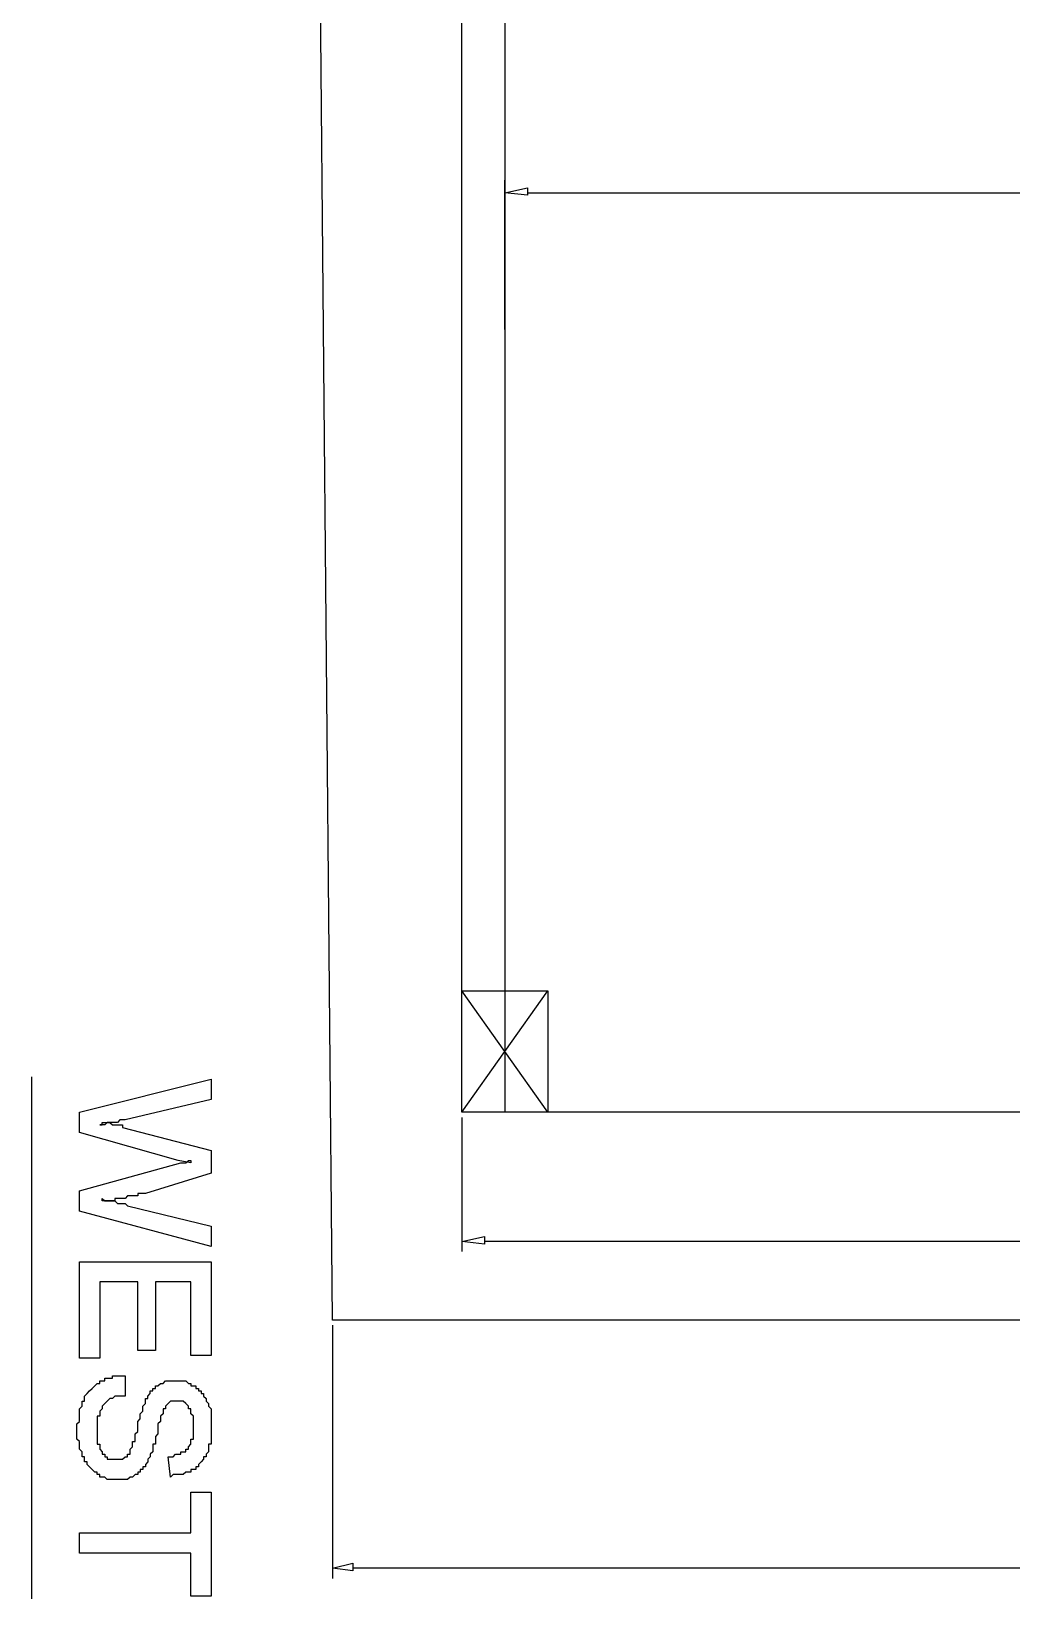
# Model space of a CAD drawing. Header units: inches. Extents: x -628 to 1537, y -1730 to 336.
# Drawn here: x 8.3 to 110.9, y -686.2 to -522.3 of the extents above; entities that cross this region are included whole.
import ezdxf

# ---------------------------------------------------------------- set-up
doc = ezdxf.new("R2010")
doc.units = ezdxf.units.IN
doc.layers.get('0').update_dxf_attribs({"linetype": 'CONTINUOUS'})

msp = doc.modelspace()

# ---------------------------------------------------------------- linework, layer by layer
at = {"color": 6}
for p, q in [((39.86, -657.05), (32.18, 180.11)), ((8.35, -631.62), (8.35, -686.18)), ((13.38, -635.33), (27.15, -631.88)), ((27.15, -631.88), (27.15, -634)), ((27.15, -634), (18.15, -636.12)), ((13.38, -637.45), (13.38, -635.33)), ((23.71, -640.36), (13.38, -637.45)), ((15.77, -636.65), (15.5, -636.65)), ((15.5, -636.65), (15.77, -636.65)), ((15.77, -636.65), (15.77, -636.39)), ((15.77, -636.39), (15.77, -636.39)), ((15.77, -636.39), (16.03, -636.39)), ((16.03, -636.65), (15.77, -636.65)), ((15.77, -636.65), (15.77, -636.65)), ((15.77, -636.65), (15.77, -636.65)), ((16.29, -636.39), (16.03, -636.65)), ((16.03, -636.39), (16.29, -636.39)), ((16.56, -636.39), (16.29, -636.39)), ((16.29, -636.39), (16.29, -636.39)), ((16.29, -636.39), (16.56, -636.39)), ((16.82, -636.39), (16.56, -636.39)), ((16.56, -636.39), (16.56, -636.39)), ((16.56, -636.39), (16.82, -636.65)), ((17.09, -636.39), (16.82, -636.39)), ((16.82, -636.65), (17.09, -636.65)), ((17.35, -636.39), (17.09, -636.39)), ((17.09, -636.65), (17.09, -636.65)), ((17.09, -636.65), (17.35, -636.65)), ((17.61, -636.12), (17.35, -636.39)), ((17.35, -636.65), (17.35, -636.65)), ((17.35, -636.65), (17.61, -636.65)), ((17.88, -636.12), (17.61, -636.12)), ((17.61, -636.12), (17.61, -636.12)), ((17.61, -636.65), (17.88, -636.65)), ((18.15, -636.12), (17.88, -636.12)), ((17.88, -636.65), (17.88, -636.92)), ((17.88, -636.92), (17.88, -636.92)), ((17.88, -636.92), (27.15, -639.31)), ((13.38, -643.54), (23.97, -640.62)), ((25.04, -640.62), (23.71, -640.36)), ((23.97, -640.62), (24.23, -640.62)), ((24.23, -640.62), (24.5, -640.62)), ((24.5, -640.62), (24.77, -640.36)), ((24.77, -640.36), (24.77, -640.36)), ((24.77, -640.36), (25.04, -640.36)), ((25.04, -640.36), (25.04, -640.36)), ((25.04, -640.36), (25.04, -640.62)), ((27.15, -639.31), (27.15, -641.69)), ((27.15, -641.69), (20.27, -643.81)), ((13.38, -645.66), (13.38, -643.54)), ((19.73, -643.81), (19.47, -643.81)), ((19.47, -643.81), (19.47, -644.07)), ((20, -643.81), (19.73, -643.81)), ((20.27, -643.81), (20, -643.81)), ((15.77, -644.6), (15.77, -644.33)), ((15.77, -644.33), (15.77, -644.33)), ((15.77, -644.33), (16.03, -644.6)), ((16.03, -644.6), (15.77, -644.6)), ((15.77, -644.6), (15.77, -644.6)), ((16.29, -644.6), (16.03, -644.6)), ((16.03, -644.6), (16.03, -644.6)), ((16.03, -644.6), (16.03, -644.6)), ((16.03, -644.6), (16.29, -644.6)), ((16.56, -644.6), (16.29, -644.6)), ((16.29, -644.6), (16.29, -644.6)), ((16.29, -644.6), (16.56, -644.6)), ((16.82, -644.6), (16.56, -644.6)), ((16.56, -644.6), (16.56, -644.6)), ((16.56, -644.6), (16.82, -644.6)), ((17.09, -644.6), (16.82, -644.6)), ((16.82, -644.6), (16.82, -644.6)), ((16.82, -644.6), (17.09, -644.6)), ((17.35, -644.33), (17.09, -644.33)), ((17.09, -644.33), (17.09, -644.6)), ((17.09, -644.6), (17.35, -644.87)), ((17.61, -644.33), (17.35, -644.33)), ((17.35, -644.87), (17.61, -644.87)), ((17.88, -644.33), (17.61, -644.33)), ((17.61, -644.33), (17.61, -644.33)), ((17.61, -644.87), (17.61, -644.87)), ((17.61, -644.87), (17.88, -644.87)), ((18.15, -644.33), (17.88, -644.33)), ((17.88, -644.87), (18.15, -644.87)), ((18.41, -644.07), (18.15, -644.33)), ((18.15, -644.33), (18.15, -644.33)), ((18.15, -644.87), (18.41, -645.12)), ((18.67, -644.07), (18.41, -644.07)), ((18.41, -645.12), (27.15, -647.24)), ((18.94, -644.07), (18.67, -644.07)), ((19.21, -644.07), (18.94, -644.07)), ((18.94, -644.07), (18.94, -644.07)), ((19.47, -644.07), (19.21, -644.07)), ((27.15, -649.37), (13.38, -645.66)), ((27.15, -647.24), (27.15, -649.37)), ((13.38, -661.02), (13.38, -650.95)), ((13.38, -650.95), (27.15, -650.95)), ((27.15, -650.95), (27.15, -660.75)), ((19.47, -653.07), (15.5, -653.07)), ((15.5, -653.07), (15.5, -661.02)), ((19.47, -660.22), (19.47, -653.07)), ((25.04, -653.07), (21.33, -653.07)), ((21.33, -653.07), (21.33, -660.22)), ((25.04, -660.75), (25.04, -653.07)), ((403.23, -657.05), (39.86, -657.05)), ((21.33, -660.22), (19.47, -660.22)), ((15.5, -661.02), (13.38, -661.02)), ((27.15, -660.75), (25.04, -660.75)), ((14.97, -663.94), (15.23, -663.67)), ((15.23, -663.67), (15.23, -663.67)), ((15.23, -663.67), (15.5, -663.67)), ((15.5, -663.67), (15.5, -663.4)), ((15.5, -663.4), (15.77, -663.4)), ((15.77, -663.4), (16.03, -663.4)), ((16.03, -663.4), (16.03, -663.13)), ((16.03, -663.13), (16.29, -663.13)), ((16.29, -663.13), (16.29, -663.13)), ((16.29, -663.13), (16.56, -663.13)), ((16.56, -663.13), (16.82, -663.13)), ((16.82, -663.13), (16.82, -662.87)), ((16.82, -662.87), (17.09, -662.87)), ((17.09, -662.87), (17.35, -662.87)), ((17.35, -662.87), (17.61, -662.87)), ((17.61, -662.87), (17.61, -662.87)), ((17.61, -662.87), (17.88, -662.87)), ((17.88, -662.87), (18.15, -662.87)), ((18.15, -662.87), (18.15, -664.99)), ((21.59, -663.94), (21.85, -663.67)), ((21.85, -663.67), (22.12, -663.67)), ((22.12, -663.67), (22.39, -663.4)), ((22.12, -663.67), (22.12, -663.67)), ((22.39, -663.4), (22.39, -663.4)), ((22.39, -663.4), (22.65, -663.4)), ((22.65, -663.4), (22.91, -663.4)), ((22.91, -663.4), (23.18, -663.4)), ((23.18, -663.4), (23.18, -663.4)), ((23.18, -663.4), (23.44, -663.4)), ((23.44, -663.4), (23.71, -663.4)), ((23.71, -663.4), (23.71, -663.4)), ((23.71, -663.4), (23.97, -663.4)), ((23.97, -663.4), (24.23, -663.4)), ((24.23, -663.4), (24.23, -663.4)), ((24.23, -663.4), (24.5, -663.4)), ((24.5, -663.4), (24.77, -663.67)), ((24.77, -663.67), (24.77, -663.67)), ((24.77, -663.67), (25.04, -663.67)), ((25.04, -663.67), (25.04, -663.94)), ((13.91, -664.99), (14.17, -664.73)), ((13.91, -665.25), (13.91, -664.99)), ((13.91, -664.99), (13.91, -664.99)), ((13.91, -665.52), (13.91, -665.25)), ((14.17, -664.73), (14.44, -664.46)), ((14.17, -664.73), (14.17, -664.73)), ((14.44, -664.46), (14.71, -664.19)), ((14.44, -664.46), (14.44, -664.46)), ((14.44, -664.46), (14.44, -664.46)), ((14.71, -664.19), (14.97, -663.94)), ((14.71, -664.19), (14.71, -664.19)), ((14.97, -663.94), (14.97, -663.94)), ((16.56, -665.25), (16.29, -665.52)), ((16.82, -665.25), (16.56, -665.25)), ((16.56, -665.25), (16.56, -665.25)), ((17.09, -664.99), (16.82, -665.25)), ((17.35, -664.99), (17.09, -664.99)), ((17.09, -664.99), (17.09, -664.99)), ((17.61, -664.99), (17.35, -664.99)), ((17.88, -664.99), (17.61, -664.99)), ((18.15, -664.99), (17.88, -664.99)), ((17.88, -664.99), (17.88, -664.99)), ((20.27, -665.52), (20.27, -665.25)), ((20.27, -665.25), (20.53, -665.25)), ((20.53, -664.99), (20.79, -664.73)), ((20.53, -665.25), (20.53, -664.99)), ((20.53, -664.99), (20.53, -664.99)), ((20.79, -664.73), (20.79, -664.46)), ((20.79, -664.46), (21.06, -664.46)), ((20.79, -664.73), (20.79, -664.73)), ((21.06, -664.46), (21.06, -664.19)), ((21.06, -664.19), (21.33, -664.19)), ((21.06, -664.46), (21.06, -664.46)), ((21.33, -664.19), (21.33, -663.94)), ((21.33, -663.94), (21.59, -663.94)), ((21.59, -663.94), (21.59, -663.94)), ((25.04, -663.94), (25.29, -663.94)), ((25.29, -663.94), (25.56, -663.94)), ((25.56, -663.94), (25.56, -664.19)), ((25.56, -664.19), (25.83, -664.19)), ((25.83, -664.19), (25.83, -664.46)), ((25.83, -664.46), (26.1, -664.46)), ((26.1, -664.46), (26.1, -664.73)), ((26.1, -664.73), (26.1, -664.73)), ((26.1, -664.73), (26.35, -664.73)), ((26.35, -664.73), (26.35, -664.99)), ((26.35, -664.99), (26.35, -664.99)), ((26.35, -664.99), (26.62, -665.25)), ((26.62, -665.25), (26.62, -665.25)), ((26.62, -665.25), (26.62, -665.52)), ((13.38, -666.32), (13.65, -666.05)), ((13.38, -666.58), (13.38, -666.32)), ((13.38, -666.32), (13.38, -666.32)), ((13.38, -666.84), (13.38, -666.58)), ((13.38, -667.11), (13.38, -666.84)), ((13.38, -666.84), (13.38, -666.84)), ((13.65, -665.79), (13.65, -665.52)), ((13.65, -665.52), (13.91, -665.52)), ((13.65, -666.05), (13.65, -665.79)), ((13.65, -665.79), (13.65, -665.79)), ((15.77, -666.32), (15.5, -666.58)), ((15.5, -666.58), (15.5, -666.58)), ((15.5, -666.58), (15.5, -666.84)), ((15.5, -666.84), (15.5, -667.11)), ((16.03, -665.79), (15.77, -666.05)), ((15.77, -666.05), (15.77, -666.05)), ((15.77, -666.05), (15.77, -666.32)), ((16.29, -665.52), (16.03, -665.79)), ((16.03, -665.79), (16.03, -665.79)), ((16.03, -665.79), (16.03, -665.79)), ((16.29, -665.52), (16.29, -665.52)), ((19.73, -666.84), (20, -666.58)), ((19.73, -667.11), (19.73, -666.84)), ((20, -666.05), (20.27, -665.79)), ((20, -666.32), (20, -666.05)), ((20, -666.58), (20, -666.32)), ((20, -666.32), (20, -666.32)), ((20.27, -665.79), (20.27, -665.52)), ((20.27, -665.79), (20.27, -665.79)), ((22.12, -666.84), (21.85, -667.11)), ((22.39, -666.32), (22.12, -666.32)), ((22.12, -666.32), (22.12, -666.32)), ((22.12, -666.32), (22.12, -666.58)), ((22.12, -666.58), (22.12, -666.84)), ((22.12, -666.84), (22.12, -666.84)), ((22.65, -665.79), (22.39, -666.05)), ((22.39, -666.05), (22.39, -666.05)), ((22.39, -666.05), (22.39, -666.05)), ((22.39, -666.05), (22.39, -666.32)), ((22.91, -665.52), (22.65, -665.79)), ((22.65, -665.79), (22.65, -665.79)), ((23.18, -665.52), (22.91, -665.52)), ((22.91, -665.52), (22.91, -665.52)), ((23.44, -665.52), (23.18, -665.52)), ((23.71, -665.52), (23.44, -665.52)), ((23.44, -665.52), (23.44, -665.52)), ((23.97, -665.52), (23.71, -665.52)), ((24.23, -665.52), (23.97, -665.52)), ((23.97, -665.52), (23.97, -665.52)), ((24.5, -665.79), (24.23, -665.52)), ((24.23, -665.52), (24.23, -665.52)), ((24.77, -666.05), (24.5, -665.79)), ((24.5, -665.79), (24.5, -665.79)), ((24.77, -666.32), (24.77, -666.05)), ((24.77, -666.05), (24.77, -666.05)), ((25.04, -666.32), (24.77, -666.32)), ((25.04, -666.58), (25.04, -666.32)), ((25.04, -666.84), (25.04, -666.58)), ((25.04, -666.58), (25.04, -666.58)), ((25.29, -667.11), (25.04, -666.84)), ((26.62, -665.52), (26.89, -665.79)), ((26.89, -665.79), (26.89, -665.79)), ((26.89, -665.79), (26.89, -666.05)), ((26.89, -666.05), (26.89, -666.05)), ((26.89, -666.05), (27.15, -666.32)), ((27.15, -666.32), (27.15, -666.58)), ((27.15, -666.58), (27.15, -666.84)), ((27.15, -666.84), (27.15, -666.84)), ((27.15, -666.84), (27.15, -667.11)), ((13.11, -667.9), (13.38, -667.64)), ((13.11, -668.17), (13.11, -667.9)), ((13.11, -667.9), (13.11, -667.9)), ((13.11, -668.44), (13.11, -668.17)), ((13.11, -668.7), (13.11, -668.44)), ((13.38, -667.37), (13.38, -667.11)), ((13.38, -667.64), (13.38, -667.37)), ((15.5, -667.11), (15.23, -667.11)), ((15.23, -667.11), (15.23, -667.37)), ((15.23, -667.37), (15.23, -667.64)), ((15.23, -667.64), (15.23, -667.64)), ((15.23, -667.64), (15.23, -667.9)), ((15.23, -667.9), (15.23, -668.17)), ((15.23, -668.17), (15.23, -668.17)), ((15.23, -668.17), (15.23, -668.44)), ((15.23, -668.44), (15.23, -668.7)), ((19.47, -667.64), (19.73, -667.37)), ((19.47, -667.9), (19.47, -667.64)), ((19.47, -668.17), (19.47, -667.9)), ((19.47, -667.9), (19.47, -667.9)), ((19.47, -668.44), (19.47, -668.17)), ((19.47, -668.7), (19.47, -668.44)), ((19.73, -667.37), (19.73, -667.11)), ((19.73, -667.11), (19.73, -667.11)), ((21.85, -667.64), (21.59, -667.9)), ((21.59, -667.9), (21.59, -668.17)), ((21.59, -668.17), (21.59, -668.44)), ((21.59, -668.44), (21.59, -668.44)), ((21.59, -668.44), (21.59, -668.7)), ((21.85, -667.11), (21.85, -667.37)), ((21.85, -667.37), (21.85, -667.37)), ((21.85, -667.37), (21.85, -667.64)), ((25.29, -667.37), (25.29, -667.11)), ((25.29, -667.11), (25.29, -667.11)), ((25.29, -667.64), (25.29, -667.37)), ((25.29, -667.9), (25.29, -667.64)), ((25.29, -668.17), (25.29, -667.9)), ((25.29, -668.44), (25.29, -668.17)), ((25.29, -668.17), (25.29, -668.17)), ((25.29, -668.7), (25.29, -668.44)), ((27.15, -667.11), (27.15, -667.37)), ((27.15, -667.37), (27.15, -667.37)), ((27.15, -667.37), (27.15, -667.64)), ((27.15, -667.64), (27.15, -667.9)), ((27.15, -667.9), (27.15, -668.17)), ((27.15, -668.17), (27.15, -668.17)), ((27.15, -668.17), (27.15, -668.44)), ((27.15, -668.44), (27.15, -668.7)), ((13.11, -668.96), (13.11, -668.7)), ((13.11, -668.7), (13.11, -668.7)), ((13.11, -669.23), (13.11, -668.96)), ((13.11, -669.5), (13.11, -669.23)), ((13.11, -669.23), (13.11, -669.23)), ((13.38, -669.75), (13.11, -669.5)), ((13.38, -670.02), (13.38, -669.75)), ((13.38, -670.29), (13.38, -670.02)), ((13.38, -670.02), (13.38, -670.02)), ((15.23, -668.7), (15.23, -668.7)), ((15.23, -668.7), (15.23, -668.96)), ((15.23, -668.96), (15.23, -669.23)), ((15.23, -669.23), (15.23, -669.5)), ((15.23, -669.5), (15.23, -669.5)), ((15.23, -669.5), (15.23, -669.75)), ((15.23, -669.75), (15.23, -670.02)), ((15.23, -670.02), (15.5, -670.02)), ((15.5, -670.02), (15.5, -670.29)), ((18.94, -670.02), (18.94, -669.75)), ((18.94, -669.75), (19.21, -669.75)), ((18.94, -670.29), (18.94, -670.02)), ((19.21, -668.96), (19.47, -668.7)), ((19.21, -669.23), (19.21, -668.96)), ((19.21, -669.5), (19.21, -669.23)), ((19.21, -669.23), (19.21, -669.23)), ((19.21, -669.75), (19.21, -669.5)), ((21.33, -670.02), (21.06, -670.02)), ((21.06, -670.02), (21.06, -670.29)), ((21.59, -668.96), (21.33, -669.23)), ((21.33, -669.23), (21.33, -669.5)), ((21.33, -669.5), (21.33, -669.5)), ((21.33, -669.5), (21.33, -669.75)), ((21.33, -669.75), (21.33, -670.02)), ((21.59, -668.7), (21.59, -668.96)), ((24.77, -670.29), (25.04, -670.02)), ((25.04, -669.75), (25.04, -669.5)), ((25.04, -669.5), (25.29, -669.5)), ((25.04, -670.02), (25.04, -669.75)), ((25.04, -669.75), (25.04, -669.75)), ((25.29, -668.96), (25.29, -668.7)), ((25.29, -668.7), (25.29, -668.7)), ((25.29, -669.23), (25.29, -668.96)), ((25.29, -669.5), (25.29, -669.23)), ((27.15, -670.02), (26.89, -670.02)), ((26.89, -670.02), (26.89, -670.29)), ((27.15, -668.7), (27.15, -668.7)), ((27.15, -668.7), (27.15, -668.96)), ((27.15, -668.96), (27.15, -669.23)), ((27.15, -669.23), (27.15, -669.5)), ((27.15, -669.5), (27.15, -669.5)), ((27.15, -669.5), (27.15, -669.75)), ((27.15, -669.75), (27.15, -670.02)), ((13.38, -670.56), (13.38, -670.29)), ((13.65, -670.82), (13.38, -670.56)), ((13.38, -670.56), (13.38, -670.56)), ((13.65, -671.08), (13.65, -670.82)), ((13.65, -671.35), (13.65, -671.08)), ((13.65, -671.08), (13.65, -671.08)), ((13.91, -671.35), (13.65, -671.35)), ((13.91, -671.61), (13.91, -671.35)), ((13.91, -671.87), (13.91, -671.61)), ((15.5, -670.29), (15.5, -670.56)), ((15.5, -670.56), (15.5, -670.56)), ((15.5, -670.56), (15.77, -670.82)), ((15.77, -670.82), (15.77, -670.82)), ((15.77, -670.82), (15.77, -671.08)), ((15.77, -671.08), (16.03, -671.08)), ((16.03, -671.08), (16.03, -671.35)), ((16.03, -671.35), (16.29, -671.35)), ((16.29, -671.35), (16.29, -671.61)), ((16.29, -671.61), (16.56, -671.61)), ((16.56, -671.61), (16.56, -671.61)), ((16.56, -671.61), (16.82, -671.61)), ((16.82, -671.61), (17.09, -671.61)), ((17.09, -671.61), (17.09, -671.61)), ((17.09, -671.61), (17.35, -671.61)), ((17.35, -671.61), (17.61, -671.61)), ((17.61, -671.61), (17.88, -671.61)), ((17.88, -671.61), (18.15, -671.35)), ((17.88, -671.61), (17.88, -671.61)), ((18.15, -671.35), (18.15, -671.35)), ((18.15, -671.35), (18.41, -671.35)), ((18.41, -671.35), (18.41, -671.08)), ((18.41, -671.08), (18.67, -671.08)), ((18.67, -670.56), (18.94, -670.29)), ((18.67, -670.82), (18.67, -670.56)), ((18.67, -670.56), (18.67, -670.56)), ((18.67, -671.08), (18.67, -670.82)), ((18.67, -670.82), (18.67, -670.82)), ((18.94, -670.29), (18.94, -670.29)), ((20.79, -671.35), (20.53, -671.61)), ((20.53, -671.61), (20.53, -671.87)), ((21.06, -670.82), (20.79, -671.08)), ((20.79, -671.08), (20.79, -671.08)), ((20.79, -671.08), (20.79, -671.08)), ((20.79, -671.08), (20.79, -671.35)), ((20.79, -671.35), (20.79, -671.35)), ((21.06, -670.29), (21.06, -670.56)), ((21.06, -670.56), (21.06, -670.56)), ((21.06, -670.56), (21.06, -670.82)), ((22.65, -671.35), (23.18, -671.35)), ((22.91, -673.46), (22.65, -671.35)), ((23.18, -671.35), (23.44, -671.08)), ((23.44, -671.08), (23.71, -671.08)), ((23.71, -671.08), (23.71, -671.08)), ((23.71, -671.08), (23.97, -671.08)), ((23.97, -671.08), (23.97, -670.82)), ((23.97, -670.82), (24.23, -670.82)), ((24.23, -670.82), (24.5, -670.82)), ((24.5, -670.82), (24.5, -670.56)), ((24.5, -670.56), (24.5, -670.56)), ((24.5, -670.56), (24.77, -670.56)), ((24.77, -670.56), (24.77, -670.29)), ((24.77, -670.29), (24.77, -670.29)), ((26.35, -671.61), (26.1, -671.87)), ((26.62, -671.35), (26.35, -671.35)), ((26.35, -671.35), (26.35, -671.61)), ((26.35, -671.61), (26.35, -671.61)), ((26.89, -670.82), (26.62, -671.08)), ((26.62, -671.08), (26.62, -671.08)), ((26.62, -671.08), (26.62, -671.35)), ((26.89, -670.29), (26.89, -670.56)), ((26.89, -670.56), (26.89, -670.56)), ((26.89, -670.56), (26.89, -670.82)), ((14.17, -671.87), (13.91, -671.87)), ((14.17, -672.14), (14.17, -671.87)), ((14.44, -672.41), (14.17, -672.14)), ((14.17, -672.14), (14.17, -672.14)), ((14.71, -672.67), (14.44, -672.41)), ((14.44, -672.41), (14.44, -672.41)), ((14.97, -672.94), (14.71, -672.67)), ((14.71, -672.67), (14.71, -672.67)), ((15.23, -672.94), (14.97, -672.94)), ((14.97, -672.94), (14.97, -672.94)), ((15.23, -673.2), (15.23, -672.94)), ((15.5, -673.2), (15.23, -673.2)), ((15.5, -673.46), (15.5, -673.2)), ((15.77, -673.46), (15.5, -673.46)), ((16.03, -673.46), (15.77, -673.46)), ((16.29, -673.73), (16.03, -673.46)), ((16.03, -673.46), (16.03, -673.46)), ((18.67, -673.46), (18.41, -673.73)), ((18.94, -673.46), (18.67, -673.46)), ((18.67, -673.46), (18.67, -673.46)), ((19.21, -673.2), (18.94, -673.46)), ((18.94, -673.46), (18.94, -673.46)), ((19.47, -673.2), (19.21, -673.2)), ((19.21, -673.2), (19.21, -673.2)), ((19.73, -672.94), (19.47, -672.94)), ((19.47, -672.94), (19.47, -673.2)), ((20, -672.67), (19.73, -672.67)), ((19.73, -672.67), (19.73, -672.94)), ((20.27, -672.41), (20, -672.41)), ((20, -672.41), (20, -672.67)), ((20.53, -671.87), (20.27, -672.14)), ((20.27, -672.14), (20.27, -672.41)), ((20.53, -671.87), (20.53, -671.87)), ((23.18, -673.2), (22.91, -673.46)), ((22.91, -673.46), (22.91, -673.46)), ((23.44, -673.2), (23.18, -673.2)), ((23.71, -673.2), (23.44, -673.2)), ((23.97, -673.2), (23.71, -673.2)), ((23.71, -673.2), (23.71, -673.2)), ((24.23, -673.2), (23.97, -673.2)), ((24.5, -672.94), (24.23, -673.2)), ((24.23, -673.2), (24.23, -673.2)), ((24.77, -672.94), (24.5, -672.94)), ((25.04, -672.94), (24.77, -672.94)), ((24.77, -672.94), (24.77, -672.94)), ((25.29, -672.67), (25.04, -672.67)), ((25.04, -672.67), (25.04, -672.94)), ((25.56, -672.67), (25.29, -672.67)), ((25.83, -672.41), (25.56, -672.41)), ((25.56, -672.41), (25.56, -672.67)), ((26.1, -671.87), (25.83, -672.14)), ((25.83, -672.14), (25.83, -672.14)), ((25.83, -672.14), (25.83, -672.41)), ((26.1, -671.87), (26.1, -671.87)), ((16.56, -673.73), (16.29, -673.73)), ((16.82, -673.73), (16.56, -673.73)), ((16.56, -673.73), (16.56, -673.73)), ((17.09, -673.73), (16.82, -673.73)), ((17.35, -673.73), (17.09, -673.73)), ((17.09, -673.73), (17.09, -673.73)), ((17.61, -673.73), (17.35, -673.73)), ((17.35, -673.73), (17.35, -673.73)), ((17.88, -673.73), (17.61, -673.73)), ((18.15, -673.73), (17.88, -673.73)), ((17.88, -673.73), (17.88, -673.73)), ((18.41, -673.73), (18.15, -673.73)), ((25.04, -679.29), (25.04, -675.06)), ((25.04, -675.06), (27.15, -675.06)), ((27.15, -675.06), (27.15, -685.91)), ((13.38, -681.41), (13.38, -679.29)), ((13.38, -679.29), (25.04, -679.29)), ((25.04, -681.41), (13.38, -681.41)), ((25.04, -685.91), (25.04, -681.41)), ((27.15, -685.91), (25.04, -685.91))]:
    msp.add_line(p, q, dxfattribs=at)
at = {"color": 1}
for p, q in [((53.37, -635.33), (53.37, 158.4)), ((57.87, 145.68), (57.87, -635.33)), ((62.37, -635.33), (53.37, -622.61)), ((53.37, -622.61), (62.37, -622.61)), ((53.37, -635.33), (53.37, -622.61)), ((53.37, -635.33), (62.37, -622.61)), ((62.37, -622.61), (62.37, -635.33)), ((389.72, -635.33), (53.37, -635.33)), ((62.37, -635.33), (53.37, -635.33))]:
    msp.add_line(p, q, dxfattribs=at)
at = {"color": 5}
for p, q in [((57.87, -553.49), (57.87, -537.87)), ((57.87, -539.19), (60.25, -538.66)), ((60.25, -538.66), (60.25, -539.45)), ((60.25, -538.66), (60.25, -539.45)), ((60.25, -539.45), (57.87, -539.19)), ((60.25, -539.45), (57.87, -539.19)), ((60.25, -539.19), (382.83, -539.19)), ((53.37, -635.86), (53.37, -649.89)), ((53.37, -648.84), (55.75, -648.31)), ((55.75, -649.1), (53.37, -648.84)), ((55.75, -649.1), (53.37, -648.84)), ((55.75, -648.31), (55.75, -649.1)), ((55.75, -648.31), (55.75, -649.1)), ((387.34, -648.84), (55.75, -648.84)), ((39.86, -657.57), (39.86, -684.06)), ((39.86, -683), (41.98, -682.47)), ((41.98, -683.27), (39.86, -683)), ((41.98, -683.27), (39.86, -683)), ((41.98, -682.47), (41.98, -683.27)), ((41.98, -682.47), (41.98, -683.27)), ((400.84, -683), (41.98, -683))]:
    msp.add_line(p, q, dxfattribs=at)

doc.saveas('drawing.dxf')
